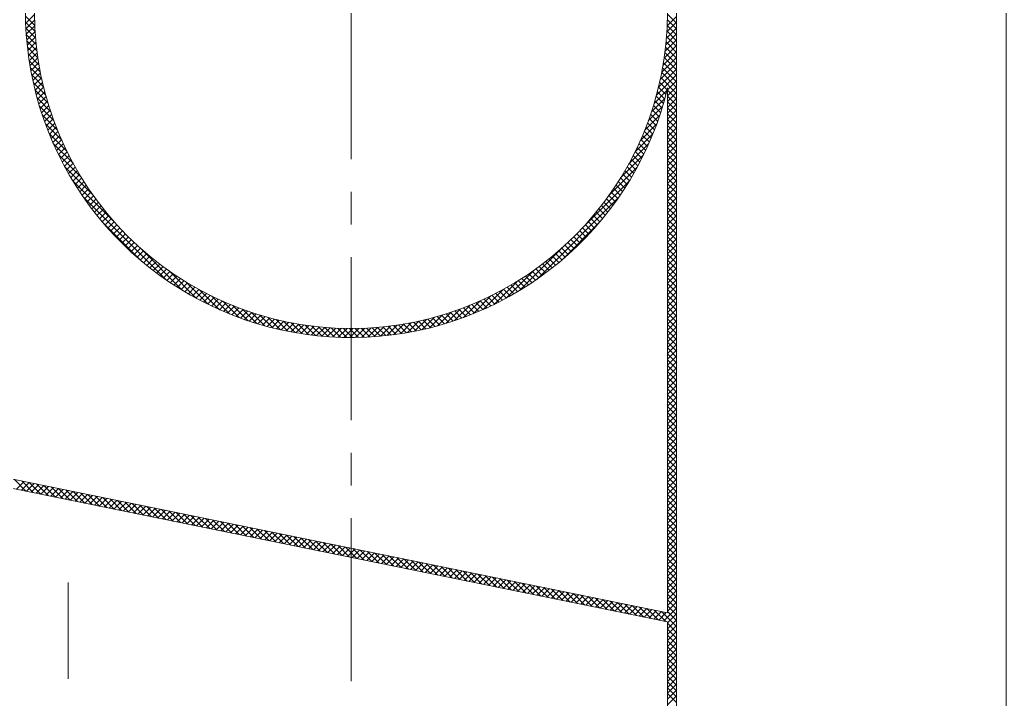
# Model space of a CAD drawing. Header units: millimetres. Extents: x 3341 to 3935, y 1079 to 1499.
# Drawn here: x 3594.91 to 3610.04, y 1171.59 to 1182.01 of the extents above; entities that cross this region are included whole.
import ezdxf

# ---------------------------------------------------------------- set-up
doc = ezdxf.new("R2010")
doc.units = ezdxf.units.MM
doc.linetypes.add('CENTERX2', pattern=[4, 2.5, -0.5, 0.5, -0.5])
for name, color, linetype, lineweight, true_color in [('1', 1, 'Continuous', 18, 0xff0000), ('2', 2, 'Continuous', 18, 0xffff00), ('3', 3, 'CENTERX2', 18, 0x00ff00)]:
    doc.layers.add(name, color=color, linetype=linetype, lineweight=lineweight, true_color=true_color)

msp = doc.modelspace()

# ---------------------------------------------------------------- linework, layer by layer
at = {"layer": '1'}
for p, q in [((3610.04271, 1191.03869), (3610.04271, 1125.78792)), ((3604.98702, 1182.13308), (3604.98702, 1134.69353)), ((3604.84863, 1180.96569), (3604.84863, 1172.92096)), ((3592.80503, 1175.37658), (3604.84863, 1172.92096)), ((3592.74894, 1175.24678), (3604.84863, 1172.77972)), ((3604.84863, 1172.77972), (3604.84863, 1144.04689))]:
    msp.add_line(p, q, dxfattribs=at)
msp.add_circle((3599.99403, 1182.13308), 4.85459, dxfattribs=at)
msp.add_arc((3599.99403, 1182.13308), 4.99298, 138.703905, 346.478734, dxfattribs=at)
at = {"layer": '2'}
for p, q in [((3595.14391, 1181.92467), (3595.00149, 1182.0671)), ((3595.14892, 1181.82986), (3595.00354, 1181.97523)), ((3595.0041, 1181.95852), (3595.1396, 1182.09401)), ((3595.00786, 1181.87247), (3595.14111, 1182.00572)), ((3604.83885, 1181.82519), (3604.98702, 1181.97335)), ((3604.84395, 1181.92009), (3604.98702, 1182.06315)), ((3604.98702, 1181.87004), (3604.84707, 1182.00999)), ((3604.98702, 1181.95985), (3604.8485, 1182.09836)), ((3595.15595, 1181.73303), (3595.00739, 1181.88159)), ((3595.013, 1181.78781), (3595.14416, 1181.91897)), ((3595.01948, 1181.70449), (3595.14868, 1181.83369)), ((3604.83172, 1181.72825), (3604.98702, 1181.88355)), ((3604.98702, 1181.69044), (3604.83964, 1181.83782)), ((3604.98702, 1181.78024), (3604.84409, 1181.92317)), ((3595.16516, 1181.63401), (3595.01312, 1181.78605)), ((3595.17671, 1181.53266), (3595.02088, 1181.68849)), ((3595.02723, 1181.62244), (3595.15459, 1181.7498)), ((3595.03621, 1181.54161), (3595.16184, 1181.66724)), ((3604.81073, 1181.52765), (3604.98702, 1181.70394)), ((3604.8224, 1181.62913), (3604.98702, 1181.79374)), ((3604.98702, 1181.51083), (3604.82661, 1181.67124)), ((3604.98702, 1181.60064), (3604.83379, 1181.75386)), ((3595.1908, 1181.42877), (3595.03081, 1181.58876)), ((3595.04636, 1181.46196), (3595.17037, 1181.58597)), ((3595.05764, 1181.38344), (3595.18012, 1181.50592)), ((3604.77951, 1181.31683), (3604.98702, 1181.52434)), ((3604.79651, 1181.42363), (3604.98702, 1181.61414)), ((3604.98702, 1181.33123), (3604.80845, 1181.5098)), ((3604.98702, 1181.42103), (3604.81814, 1181.5899)), ((3595.20765, 1181.32211), (3595.04307, 1181.4867)), ((3595.22754, 1181.21243), (3595.05785, 1181.38212)), ((3595.07002, 1181.30602), (3595.19105, 1181.42705)), ((3595.08346, 1181.22965), (3595.20312, 1181.34932)), ((3604.75948, 1181.20699), (3604.98702, 1181.43453)), ((3604.98702, 1181.15162), (3604.78556, 1181.35308)), ((3604.98702, 1181.24143), (3604.79757, 1181.43087)), ((3595.25077, 1181.0994), (3595.07537, 1181.27479)), ((3595.09792, 1181.15431), (3595.21629, 1181.27268)), ((3604.70892, 1180.97683), (3604.98702, 1181.25493)), ((3604.73608, 1181.09379), (3604.98702, 1181.34473)), ((3604.98702, 1180.97202), (3604.75826, 1181.20077)), ((3604.98702, 1181.06182), (3604.77244, 1181.2764)), ((3595.27773, 1180.98263), (3595.09591, 1181.16445)), ((3595.11337, 1181.07996), (3595.23052, 1181.19711)), ((3595.30889, 1180.86167), (3595.11976, 1181.0508)), ((3595.12979, 1181.00657), (3595.24578, 1181.12256)), ((3595.14714, 1180.93412), (3595.26203, 1181.04901)), ((3604.67754, 1180.85565), (3604.98702, 1181.16513)), ((3604.8418, 1180.93763), (3604.72685, 1181.05258)), ((3604.98702, 1180.88222), (3604.74306, 1181.12618)), ((3604.84863, 1180.93693), (3604.98702, 1181.07532)), ((3595.34484, 1180.73592), (3595.14731, 1180.93345)), ((3595.1654, 1180.86258), (3595.27924, 1180.97642)), ((3595.18454, 1180.79192), (3595.2974, 1180.90478)), ((3604.64134, 1180.72965), (3604.83932, 1180.92762)), ((3604.80448, 1180.79535), (3604.69157, 1180.90825)), ((3604.82358, 1180.86605), (3604.70968, 1180.97994)), ((3604.84863, 1180.84713), (3604.98702, 1180.98552)), ((3604.98702, 1180.79241), (3604.84863, 1180.9308)), ((3604.84863, 1180.75733), (3604.98702, 1180.89572)), ((3595.38633, 1180.60462), (3595.17901, 1180.81195)), ((3595.20455, 1180.72213), (3595.31647, 1180.83405)), ((3595.22541, 1180.65318), (3595.33643, 1180.7642)), ((3604.59955, 1180.59805), (3604.8074, 1180.8059)), ((3604.7637, 1180.65652), (3604.65263, 1180.76759)), ((3604.78451, 1180.72551), (3604.67255, 1180.83748)), ((3604.98702, 1180.70261), (3604.84863, 1180.841)), ((3604.84863, 1180.66753), (3604.98702, 1180.80592)), ((3604.98702, 1180.61281), (3604.84863, 1180.7512)), ((3595.43437, 1180.46678), (3595.21543, 1180.68572)), ((3595.24709, 1180.58506), (3595.35726, 1180.69523)), ((3595.26957, 1180.51774), (3595.37894, 1180.6271)), ((3604.55116, 1180.45986), (3604.77072, 1180.67943)), ((3604.71961, 1180.521), (3604.61021, 1180.63041)), ((3604.74206, 1180.58836), (3604.63184, 1180.69857)), ((3604.84863, 1180.57772), (3604.98702, 1180.71611)), ((3604.98702, 1180.523), (3604.84863, 1180.66139)), ((3604.84863, 1180.48792), (3604.98702, 1180.62631)), ((3595.4903, 1180.32105), (3595.25732, 1180.55403)), ((3595.29284, 1180.45121), (3595.40144, 1180.55981)), ((3595.31689, 1180.38545), (3595.42476, 1180.49332)), ((3604.49481, 1180.3137), (3604.72855, 1180.54745)), ((3604.67237, 1180.38864), (3604.56446, 1180.49655)), ((3604.69638, 1180.45444), (3604.58774, 1180.56307)), ((3604.98702, 1180.4332), (3604.84863, 1180.57159)), ((3604.84863, 1180.39812), (3604.98702, 1180.53651)), ((3604.98702, 1180.3434), (3604.84863, 1180.48179)), ((3604.84863, 1180.30832), (3604.98702, 1180.44671)), ((3595.55605, 1180.16549), (3595.30561, 1180.41593)), ((3595.34169, 1180.32045), (3595.44887, 1180.42763)), ((3595.36724, 1180.2562), (3595.47376, 1180.36271)), ((3595.39352, 1180.19268), (3595.49941, 1180.29856)), ((3604.42851, 1180.15761), (3604.67991, 1180.40901)), ((3604.59584, 1180.19576), (3604.48993, 1180.30168)), ((3604.62209, 1180.25932), (3604.51554, 1180.36586)), ((3604.6476, 1180.32361), (3604.54039, 1180.43081)), ((3604.98702, 1180.2536), (3604.84863, 1180.39199)), ((3604.84863, 1180.21851), (3604.98702, 1180.3569)), ((3604.98702, 1180.16379), (3604.84863, 1180.30218)), ((3595.63456, 1179.99718), (3595.36162, 1180.27012)), ((3595.42052, 1180.12987), (3595.52581, 1180.23516)), ((3595.44822, 1180.06777), (3595.55295, 1180.1725)), ((3604.34928, 1179.98857), (3604.62349, 1180.26278)), ((3604.54121, 1180.07079), (3604.43646, 1180.17554)), ((3604.56888, 1180.13292), (3604.46356, 1180.23824)), ((3604.84863, 1180.12871), (3604.98702, 1180.2671)), ((3604.98702, 1180.07399), (3604.84863, 1180.21238)), ((3604.84863, 1180.03891), (3604.98702, 1180.1773)), ((3595.73067, 1179.81127), (3595.42716, 1180.11478)), ((3595.47662, 1180.00637), (3595.58081, 1180.11056)), ((3595.50571, 1179.94565), (3595.60939, 1180.04933)), ((3595.53547, 1179.88561), (3595.63867, 1179.98881)), ((3604.25213, 1179.80162), (3604.55743, 1180.10692)), ((3604.45406, 1179.88853), (3604.35084, 1179.99175)), ((3604.48379, 1179.9486), (3604.38009, 1180.05231)), ((3604.51284, 1180.00935), (3604.40863, 1180.11357)), ((3604.98702, 1179.98419), (3604.84863, 1180.12258)), ((3604.84863, 1179.94911), (3604.98702, 1180.0875)), ((3604.98702, 1179.89439), (3604.84863, 1180.03278)), ((3604.84863, 1179.8593), (3604.98702, 1179.99769)), ((3595.85361, 1179.59853), (3595.50498, 1179.94716)), ((3595.5659, 1179.82624), (3595.66864, 1179.92898)), ((3595.59699, 1179.76752), (3595.69929, 1179.86983)), ((3604.12749, 1179.58718), (3604.47891, 1179.9386)), ((3604.39261, 1179.77037), (3604.29028, 1179.8727)), ((3604.42367, 1179.82912), (3604.3209, 1179.93188)), ((3604.98702, 1179.80458), (3604.84863, 1179.94297)), ((3604.84863, 1179.7695), (3604.98702, 1179.90789)), ((3604.98702, 1179.71478), (3604.84863, 1179.85317)), ((3596.026, 1179.33633), (3595.59953, 1179.76281)), ((3595.62872, 1179.70946), (3595.73062, 1179.81136)), ((3595.6611, 1179.65203), (3595.76261, 1179.75355)), ((3595.69412, 1179.59525), (3595.79527, 1179.69639)), ((3603.95146, 1179.32135), (3604.38338, 1179.75327)), ((3604.29558, 1179.598), (3604.19441, 1179.69917)), ((3604.32856, 1179.65482), (3604.22703, 1179.75635)), ((3604.36091, 1179.71227), (3604.25899, 1179.81419)), ((3604.84863, 1179.6797), (3604.98702, 1179.81809)), ((3604.98702, 1179.62498), (3604.84863, 1179.76337)), ((3604.84863, 1179.5899), (3604.98702, 1179.72829)), ((3596.37383, 1178.8987), (3595.71903, 1179.5535)), ((3595.72776, 1179.53909), (3595.82857, 1179.63989)), ((3595.76203, 1179.48355), (3595.86251, 1179.58404)), ((3603.5725, 1178.85258), (3604.26232, 1179.5424)), ((3604.22773, 1179.48625), (3604.12722, 1179.58675)), ((3604.26196, 1179.54181), (3604.16114, 1179.64264)), ((3604.98702, 1179.53518), (3604.84863, 1179.67357)), ((3604.84863, 1179.50009), (3604.98702, 1179.63848)), ((3604.98702, 1179.44537), (3604.84863, 1179.58376)), ((3604.84863, 1179.41029), (3604.98702, 1179.54868)), ((3595.79691, 1179.42863), (3595.8971, 1179.52882)), ((3595.83241, 1179.37432), (3595.93231, 1179.47423)), ((3595.86851, 1179.32062), (3595.96815, 1179.42027)), ((3604.12134, 1179.32323), (3604.02168, 1179.42289)), ((3604.15741, 1179.37696), (3604.05749, 1179.47688)), ((3604.19287, 1179.4313), (3604.09267, 1179.5315)), ((3604.98702, 1179.35557), (3604.84863, 1179.49396)), ((3604.84863, 1179.32049), (3604.98702, 1179.45888)), ((3604.98702, 1179.26577), (3604.84863, 1179.40416)), ((3597.16123, 1178.0215), (3595.88245, 1179.30028)), ((3595.90521, 1179.26752), (3596.00461, 1179.36693)), ((3595.94251, 1179.21502), (3596.04169, 1179.3142)), ((3595.98041, 1179.16312), (3596.07938, 1179.26209)), ((3602.84104, 1178.03132), (3604.0958, 1179.28608)), ((3604.00952, 1179.16563), (3603.91054, 1179.26462)), ((3604.04739, 1179.21757), (3603.9482, 1179.31676)), ((3604.08466, 1179.2701), (3603.98525, 1179.36951)), ((3604.84863, 1179.23069), (3604.98702, 1179.36907)), ((3604.98702, 1179.17597), (3604.84863, 1179.31436)), ((3604.84863, 1179.14088), (3604.98702, 1179.27927)), ((3596.01889, 1179.1118), (3596.11768, 1179.21059)), ((3596.05797, 1179.06107), (3596.15658, 1179.15969)), ((3596.09762, 1179.01092), (3596.19609, 1179.10939)), ((3603.89239, 1179.01336), (3603.79392, 1179.11183)), ((3603.93202, 1179.06353), (3603.83339, 1179.16216)), ((3603.97107, 1179.11429), (3603.87227, 1179.21308)), ((3604.98702, 1179.08616), (3604.84863, 1179.22455)), ((3604.84863, 1179.05108), (3604.98702, 1179.18947)), ((3604.98702, 1178.99636), (3604.84863, 1179.13475)), ((3604.84863, 1178.96128), (3604.98702, 1179.09967)), ((3596.13786, 1178.96136), (3596.23619, 1179.05969)), ((3596.17868, 1178.91237), (3596.27689, 1179.01059)), ((3596.22007, 1178.86397), (3596.31819, 1178.96208)), ((3603.77003, 1178.86631), (3603.67191, 1178.96443)), ((3603.81139, 1178.91475), (3603.71317, 1179.01297)), ((3603.85218, 1178.96376), (3603.75384, 1179.0621)), ((3604.98702, 1178.90656), (3604.84863, 1179.04495)), ((3604.84863, 1178.87148), (3604.98702, 1179.00986)), ((3604.98702, 1178.81676), (3604.84863, 1178.95515)), ((3596.78515, 1178.30778), (3596.16873, 1178.92419)), ((3596.26204, 1178.81613), (3596.36007, 1178.91416)), ((3596.30459, 1178.76888), (3596.40255, 1178.86684)), ((3596.3477, 1178.72219), (3596.44562, 1178.8201)), ((3603.23122, 1178.3317), (3603.79542, 1178.89589)), ((3603.64248, 1178.72445), (3603.54456, 1178.82237)), ((3603.68557, 1178.77117), (3603.5876, 1178.86913)), ((3603.72808, 1178.81845), (3603.63005, 1178.91649)), ((3604.84863, 1178.78167), (3604.98702, 1178.92006)), ((3604.98702, 1178.72695), (3604.84863, 1178.86534)), ((3604.84863, 1178.69187), (3604.98702, 1178.83026)), ((3596.39139, 1178.67608), (3596.48927, 1178.77395)), ((3596.43565, 1178.63053), (3596.53351, 1178.72839)), ((3596.48049, 1178.58556), (3596.57834, 1178.68342)), ((3596.52589, 1178.54116), (3596.62376, 1178.63904)), ((3603.46441, 1178.54332), (3603.36654, 1178.64119)), ((3603.50978, 1178.58774), (3603.41192, 1178.6856)), ((3603.55458, 1178.63274), (3603.45672, 1178.7306)), ((3603.59882, 1178.67831), (3603.50094, 1178.77619)), ((3604.98702, 1178.63715), (3604.84863, 1178.77554)), ((3604.84863, 1178.60207), (3604.98702, 1178.74046)), ((3604.98702, 1178.54735), (3604.84863, 1178.68574)), ((3604.84863, 1178.51226), (3604.98702, 1178.65065)), ((3596.57186, 1178.49734), (3596.66977, 1178.59524)), ((3596.61841, 1178.45408), (3596.71636, 1178.55203)), ((3596.66553, 1178.4114), (3596.76354, 1178.50941)), ((3597.41445, 1177.85808), (3596.75965, 1178.51288)), ((3602.58471, 1177.86479), (3603.27454, 1178.55462)), ((3603.32485, 1178.41346), (3603.22684, 1178.51147)), ((3603.37194, 1178.45618), (3603.27399, 1178.55412)), ((3603.41846, 1178.49946), (3603.32056, 1178.59736)), ((3604.98702, 1178.45755), (3604.84863, 1178.59594)), ((3604.84863, 1178.42246), (3604.98702, 1178.56085)), ((3604.98702, 1178.36774), (3604.84863, 1178.50613)), ((3596.71322, 1178.36929), (3596.81131, 1178.46738)), ((3596.76149, 1178.32775), (3596.85968, 1178.42594)), ((3596.81033, 1178.28679), (3596.90863, 1178.38509)), ((3596.85976, 1178.24641), (3596.95819, 1178.34485)), ((3603.13074, 1178.24837), (3603.03231, 1178.34679)), ((3603.18013, 1178.28878), (3603.08183, 1178.38707)), ((3603.22895, 1178.32976), (3603.13076, 1178.42795)), ((3603.27719, 1178.37133), (3603.1791, 1178.46941)), ((3604.84863, 1178.33266), (3604.98702, 1178.47105)), ((3604.98702, 1178.27794), (3604.84863, 1178.41633)), ((3604.84863, 1178.24286), (3604.98702, 1178.38125)), ((3604.98702, 1178.18814), (3604.84863, 1178.32653)), ((3596.90976, 1178.20661), (3597.00834, 1178.30519)), ((3596.96035, 1178.1674), (3597.05909, 1178.26614)), ((3597.01152, 1178.12877), (3597.11045, 1178.2277)), ((3597.06328, 1178.09073), (3597.16241, 1178.18986)), ((3602.37385, 1177.74373), (3602.80577, 1178.17565)), ((3602.92732, 1178.09257), (3602.8282, 1178.19169)), ((3602.97906, 1178.13064), (3602.88014, 1178.22956)), ((3603.0302, 1178.1693), (3602.93147, 1178.26803)), ((3603.08076, 1178.20854), (3602.98219, 1178.30711)), ((3604.84863, 1178.15305), (3604.98702, 1178.29144)), ((3604.98702, 1178.09834), (3604.84863, 1178.23673)), ((3604.84863, 1178.06325), (3604.98702, 1178.20164)), ((3597.11564, 1178.05328), (3597.21499, 1178.15263)), ((3597.16859, 1178.01643), (3597.26818, 1178.11602)), ((3597.62376, 1177.73857), (3597.19729, 1178.16505)), ((3597.22215, 1177.98019), (3597.32199, 1178.08003)), ((3597.27631, 1177.94454), (3597.37642, 1178.04466)), ((3602.71442, 1177.94627), (3602.61431, 1178.04637)), ((3602.76855, 1177.98194), (3602.66872, 1178.08177)), ((3602.82207, 1178.01822), (3602.7225, 1178.11779)), ((3602.87499, 1178.0551), (3602.77566, 1178.15443)), ((3604.98702, 1178.00853), (3604.84863, 1178.14692)), ((3604.84863, 1177.97345), (3604.98702, 1178.11184)), ((3604.98702, 1177.91873), (3604.84863, 1178.05712)), ((3604.84863, 1177.88365), (3604.98702, 1178.02204)), ((3597.33108, 1177.90951), (3597.43149, 1178.00992)), ((3597.38646, 1177.87509), (3597.48719, 1177.97582)), ((3597.44247, 1177.8413), (3597.54353, 1177.94236)), ((3597.80811, 1177.64402), (3597.45948, 1177.99265)), ((3597.4991, 1177.80813), (3597.60052, 1177.90955)), ((3597.55637, 1177.77559), (3597.65817, 1177.8774)), ((3597.97573, 1177.56621), (3597.67222, 1177.86972)), ((3602.0202, 1177.56969), (3602.3255, 1177.87499)), ((3602.18851, 1177.6482), (3602.53994, 1177.99962)), ((3602.4345, 1177.77717), (3602.33272, 1177.87895)), ((3602.49174, 1177.80973), (3602.39034, 1177.91114)), ((3602.54834, 1177.84293), (3602.4473, 1177.94398)), ((3602.60432, 1177.87676), (3602.50361, 1177.97747)), ((3602.65968, 1177.91121), (3602.55928, 1178.0116)), ((3604.98702, 1177.82893), (3604.84863, 1177.96732)), ((3604.84863, 1177.79384), (3604.98702, 1177.93223)), ((3604.98702, 1177.73913), (3604.84863, 1177.87752)), ((3597.61428, 1177.7437), (3597.71649, 1177.84591)), ((3597.67284, 1177.71246), (3597.77547, 1177.81509)), ((3597.73205, 1177.68187), (3597.83513, 1177.78495)), ((3597.79193, 1177.65194), (3597.89549, 1177.7555)), ((3597.85248, 1177.62269), (3597.95654, 1177.72675)), ((3598.13108, 1177.50066), (3597.85814, 1177.77361)), ((3601.86433, 1177.50362), (3602.13854, 1177.77783)), ((3602.13856, 1177.6241), (3602.03452, 1177.72814)), ((3602.19908, 1177.65339), (3602.09554, 1177.75692)), ((3602.25892, 1177.68334), (3602.15586, 1177.7864)), ((3602.3181, 1177.71396), (3602.21549, 1177.81658)), ((3602.37663, 1177.74524), (3602.27444, 1177.84743)), ((3604.84863, 1177.70404), (3604.98702, 1177.84243)), ((3604.98702, 1177.64932), (3604.84863, 1177.78771)), ((3604.84863, 1177.61424), (3604.98702, 1177.75263)), ((3597.91371, 1177.59412), (3598.01831, 1177.69872)), ((3597.97564, 1177.56625), (3598.08079, 1177.6714)), ((3598.27688, 1177.44466), (3598.02644, 1177.6951)), ((3598.03827, 1177.53908), (3598.14401, 1177.64482)), ((3598.10162, 1177.51262), (3598.20798, 1177.61898)), ((3598.16569, 1177.48689), (3598.27271, 1177.5939)), ((3598.41498, 1177.39636), (3598.182, 1177.62935)), ((3598.23051, 1177.46191), (3598.33821, 1177.5696)), ((3598.54667, 1177.35448), (3598.32773, 1177.57342)), ((3601.44769, 1177.35639), (3601.66725, 1177.57595)), ((3601.57966, 1177.39856), (3601.81341, 1177.63231)), ((3601.76074, 1177.46311), (3601.65307, 1177.57077)), ((3601.71811, 1177.4472), (3601.96951, 1177.6986)), ((3601.82552, 1177.48813), (3601.71854, 1177.59511)), ((3601.88955, 1177.51389), (3601.78322, 1177.62022)), ((3601.95287, 1177.54038), (3601.84715, 1177.6461)), ((3602.01546, 1177.56759), (3601.91034, 1177.67272)), ((3602.07736, 1177.5955), (3601.97279, 1177.70007)), ((3604.98702, 1177.55952), (3604.84863, 1177.69791)), ((3604.84863, 1177.52444), (3604.98702, 1177.66283)), ((3604.98702, 1177.46972), (3604.84863, 1177.60811)), ((3604.84863, 1177.43463), (3604.98702, 1177.57302)), ((3598.29608, 1177.43767), (3598.4045, 1177.54609)), ((3598.36242, 1177.41421), (3598.4716, 1177.52339)), ((3598.42955, 1177.39153), (3598.53952, 1177.50151)), ((3598.6729, 1177.31805), (3598.46557, 1177.52538)), ((3598.49747, 1177.36966), (3598.60828, 1177.48047)), ((3598.56622, 1177.3486), (3598.67791, 1177.4603)), ((3598.7944, 1177.28635), (3598.59687, 1177.48389)), ((3598.6358, 1177.32838), (3598.74843, 1177.44101)), ((3598.70625, 1177.30903), (3598.81985, 1177.42263)), ((3598.91175, 1177.25881), (3598.72262, 1177.44793)), ((3599.0254, 1177.23495), (3598.84359, 1177.41677)), ((3600.96813, 1177.23604), (3601.15028, 1177.41819)), ((3601.08195, 1177.26006), (3601.27146, 1177.44957)), ((3601.28527, 1177.30995), (3601.17172, 1177.4235)), ((3601.19949, 1177.2878), (3601.39747, 1177.48577)), ((3601.35568, 1177.32935), (3601.2431, 1177.44193)), ((3601.42522, 1177.34961), (3601.31357, 1177.46126)), ((3601.32121, 1177.31972), (3601.52906, 1177.52757)), ((3601.49393, 1177.37071), (3601.38316, 1177.48148)), ((3601.56181, 1177.39262), (3601.45188, 1177.50256)), ((3601.6289, 1177.41534), (3601.51976, 1177.52448)), ((3601.6952, 1177.43884), (3601.58682, 1177.54722)), ((3604.98702, 1177.37992), (3604.84863, 1177.5183)), ((3604.84863, 1177.34483), (3604.98702, 1177.48322)), ((3604.98702, 1177.29011), (3604.84863, 1177.4285)), ((3598.77757, 1177.29055), (3598.8922, 1177.40518)), ((3598.8498, 1177.27298), (3598.96552, 1177.38869)), ((3598.92296, 1177.25633), (3599.03982, 1177.37319)), ((3599.13574, 1177.21442), (3598.96035, 1177.38981)), ((3598.99707, 1177.24064), (3599.11514, 1177.35871)), ((3599.07217, 1177.22594), (3599.19151, 1177.34528)), ((3599.24307, 1177.19689), (3599.07338, 1177.36659)), ((3599.14829, 1177.21225), (3599.26898, 1177.33294)), ((3599.34765, 1177.18211), (3599.18306, 1177.3467)), ((3599.22545, 1177.19961), (3599.34756, 1177.32172)), ((3599.44971, 1177.16986), (3599.28972, 1177.32985)), ((3599.30369, 1177.18805), (3599.42732, 1177.31168)), ((3599.38306, 1177.17762), (3599.50829, 1177.30285)), ((3599.54944, 1177.15993), (3599.39361, 1177.31576)), ((3599.4636, 1177.16835), (3599.59053, 1177.29528)), ((3599.647, 1177.15217), (3599.49497, 1177.30421)), ((3599.54535, 1177.1603), (3599.67409, 1177.28904)), ((3599.74254, 1177.14643), (3599.59398, 1177.295)), ((3599.62836, 1177.15351), (3599.75903, 1177.28418)), ((3599.83619, 1177.14259), (3599.69081, 1177.28797)), ((3599.71269, 1177.14803), (3599.84542, 1177.28076)), ((3599.92805, 1177.14053), (3599.78562, 1177.28296)), ((3599.79839, 1177.14393), (3599.93332, 1177.27887)), ((3600.01823, 1177.14016), (3599.87852, 1177.27986)), ((3599.88554, 1177.14128), (3600.02283, 1177.27857)), ((3600.10682, 1177.14137), (3599.96964, 1177.27855)), ((3599.9742, 1177.14014), (3600.11403, 1177.27997)), ((3600.19389, 1177.1441), (3600.05907, 1177.27892)), ((3600.06446, 1177.14059), (3600.20703, 1177.28316)), ((3600.27953, 1177.14827), (3600.1469, 1177.28089)), ((3600.15641, 1177.14274), (3600.30193, 1177.28826)), ((3600.36379, 1177.15381), (3600.23321, 1177.28438)), ((3600.25014, 1177.14667), (3600.39887, 1177.2954)), ((3600.44674, 1177.16066), (3600.31808, 1177.28931)), ((3600.34578, 1177.1525), (3600.49799, 1177.30472)), ((3600.52842, 1177.16878), (3600.40158, 1177.29562)), ((3600.44344, 1177.16036), (3600.59946, 1177.31639)), ((3600.6089, 1177.1781), (3600.48375, 1177.30325)), ((3600.54328, 1177.1704), (3600.70348, 1177.33061)), ((3600.68822, 1177.18859), (3600.56466, 1177.31214)), ((3600.76641, 1177.2002), (3600.64436, 1177.32224)), ((3600.64546, 1177.18277), (3600.81028, 1177.3476)), ((3600.84352, 1177.21289), (3600.7229, 1177.33351)), ((3600.75017, 1177.19768), (3600.92012, 1177.36764)), ((3600.91958, 1177.22663), (3600.8003, 1177.34591)), ((3600.85764, 1177.21535), (3601.03333, 1177.39104)), ((3600.99463, 1177.24138), (3600.87662, 1177.35939)), ((3601.0687, 1177.25712), (3600.9519, 1177.37392)), ((3601.14181, 1177.27381), (3601.02615, 1177.38947)), ((3601.21399, 1177.29143), (3601.09941, 1177.40601)), ((3604.84863, 1177.25503), (3604.98702, 1177.39342)), ((3604.98702, 1177.20031), (3604.84863, 1177.3387)), ((3604.84863, 1177.16523), (3604.98702, 1177.30362)), ((3604.98702, 1177.11051), (3604.84863, 1177.2489)), ((3604.84863, 1177.07542), (3604.98702, 1177.21381)), ((3604.98702, 1177.02071), (3604.84863, 1177.15909)), ((3604.84863, 1176.98562), (3604.98702, 1177.12401)), ((3604.98702, 1176.9309), (3604.84863, 1177.06929)), ((3604.84863, 1176.89582), (3604.98702, 1177.03421)), ((3604.98702, 1176.8411), (3604.84863, 1176.97949)), ((3604.84863, 1176.80602), (3604.98702, 1176.94441)), ((3604.98702, 1176.7513), (3604.84863, 1176.88969)), ((3604.84863, 1176.71621), (3604.98702, 1176.8546)), ((3604.98702, 1176.66149), (3604.84863, 1176.79988)), ((3604.84863, 1176.62641), (3604.98702, 1176.7648)), ((3604.98702, 1176.57169), (3604.84863, 1176.71008)), ((3604.84863, 1176.53661), (3604.98702, 1176.675)), ((3604.98702, 1176.48189), (3604.84863, 1176.62028)), ((3604.84863, 1176.44681), (3604.98702, 1176.5852)), ((3604.98702, 1176.39209), (3604.84863, 1176.53048)), ((3604.84863, 1176.357), (3604.98702, 1176.49539)), ((3604.98702, 1176.30228), (3604.84863, 1176.44067)), ((3604.84863, 1176.2672), (3604.98702, 1176.40559)), ((3604.98702, 1176.21248), (3604.84863, 1176.35087)), ((3604.84863, 1176.1774), (3604.98702, 1176.31579)), ((3604.98702, 1176.12268), (3604.84863, 1176.26107)), ((3604.84863, 1176.0876), (3604.98702, 1176.22599)), ((3604.98702, 1176.03288), (3604.84863, 1176.17127)), ((3604.84863, 1175.99779), (3604.98702, 1176.13618)), ((3604.98702, 1175.94307), (3604.84863, 1176.08146)), ((3604.84863, 1175.90799), (3604.98702, 1176.04638)), ((3604.98702, 1175.85327), (3604.84863, 1175.99166)), ((3604.84863, 1175.81819), (3604.98702, 1175.95658)), ((3604.98702, 1175.76347), (3604.84863, 1175.90186)), ((3604.84863, 1175.72839), (3604.98702, 1175.86678)), ((3604.98702, 1175.67367), (3604.84863, 1175.81206)), ((3604.84863, 1175.63858), (3604.98702, 1175.77697)), ((3604.98702, 1175.58386), (3604.84863, 1175.72225)), ((3604.84863, 1175.54878), (3604.98702, 1175.68717)), ((3604.98702, 1175.49406), (3604.84863, 1175.63245)), ((3604.84863, 1175.45898), (3604.98702, 1175.59737)), ((3604.98702, 1175.40426), (3604.84863, 1175.54265)), ((3604.84863, 1175.36918), (3604.98702, 1175.50756)), ((3604.98702, 1175.31446), (3604.84863, 1175.45285)), ((3604.84863, 1175.27937), (3604.98702, 1175.41776)), ((3604.98702, 1175.22465), (3604.84863, 1175.36304)), ((3604.84863, 1175.18957), (3604.98702, 1175.32796)), ((3604.98702, 1175.13485), (3604.84863, 1175.27324)), ((3604.84863, 1175.09977), (3604.98702, 1175.23816)), ((3604.98702, 1175.04505), (3604.84863, 1175.18344)), ((3604.84863, 1175.00997), (3604.98702, 1175.14835)), ((3604.98702, 1174.95525), (3604.84863, 1175.09364)), ((3604.84863, 1174.92016), (3604.98702, 1175.05855)), ((3604.98702, 1174.86544), (3604.84863, 1175.00383)), ((3595.00851, 1174.78607), (3594.8311, 1174.96348)), ((3594.86543, 1174.81524), (3594.98274, 1174.93256)), ((3594.94002, 1174.80003), (3595.05734, 1174.91735)), ((3595.12131, 1174.76307), (3594.9439, 1174.94048)), ((3595.01461, 1174.78482), (3595.13193, 1174.90214)), ((3595.23411, 1174.74007), (3595.0567, 1174.91748)), ((3595.08921, 1174.76961), (3595.20652, 1174.88693)), ((3595.1638, 1174.7544), (3595.28112, 1174.87172)), ((3595.34691, 1174.71707), (3595.1695, 1174.89448)), ((3595.23839, 1174.7392), (3595.35571, 1174.85651)), ((3595.45972, 1174.69407), (3595.28231, 1174.87148)), ((3595.57252, 1174.67107), (3595.39511, 1174.84848)), ((3604.84863, 1174.83036), (3604.98702, 1174.96875)), ((3604.98702, 1174.77564), (3604.84863, 1174.91403)), ((3604.84863, 1174.74056), (3604.98702, 1174.87895)), ((3595.31299, 1174.72399), (3595.4303, 1174.8413)), ((3595.38758, 1174.70878), (3595.5049, 1174.82609)), ((3595.46217, 1174.69357), (3595.57949, 1174.81088)), ((3595.68532, 1174.64807), (3595.50791, 1174.82548)), ((3595.53677, 1174.67836), (3595.65408, 1174.79568)), ((3595.61136, 1174.66315), (3595.72868, 1174.78047)), ((3595.79812, 1174.62507), (3595.62071, 1174.80248)), ((3595.68595, 1174.64794), (3595.80327, 1174.76526)), ((3595.91092, 1174.60207), (3595.73352, 1174.77948)), ((3595.76055, 1174.63273), (3595.87786, 1174.75005)), ((3595.83514, 1174.61752), (3595.95246, 1174.73484)), ((3596.02373, 1174.57907), (3595.84632, 1174.75648)), ((3595.90973, 1174.60231), (3596.02705, 1174.71963)), ((3596.13653, 1174.55607), (3595.95912, 1174.73348)), ((3595.98433, 1174.5871), (3596.10164, 1174.70442)), ((3596.24933, 1174.53307), (3596.07192, 1174.71048)), ((3604.98702, 1174.68584), (3604.84863, 1174.82423)), ((3604.84863, 1174.65075), (3604.98702, 1174.78914)), ((3604.98702, 1174.59604), (3604.84863, 1174.73443)), ((3604.84863, 1174.56095), (3604.98702, 1174.69934)), ((3596.05892, 1174.57189), (3596.17624, 1174.68921)), ((3596.13351, 1174.55669), (3596.25083, 1174.674)), ((3596.36213, 1174.51007), (3596.18472, 1174.68748)), ((3596.20811, 1174.54148), (3596.32542, 1174.65879)), ((3596.2827, 1174.52627), (3596.40002, 1174.64358)), ((3596.47494, 1174.48707), (3596.29753, 1174.66448)), ((3596.35729, 1174.51106), (3596.47461, 1174.62837)), ((3596.58774, 1174.46407), (3596.41033, 1174.64148)), ((3596.43189, 1174.49585), (3596.5492, 1174.61317)), ((3596.50648, 1174.48064), (3596.6238, 1174.59796)), ((3596.70054, 1174.44107), (3596.52313, 1174.61848)), ((3596.58107, 1174.46543), (3596.69839, 1174.58275)), ((3596.81334, 1174.41807), (3596.63593, 1174.59548)), ((3596.65567, 1174.45022), (3596.77298, 1174.56754)), ((3596.73026, 1174.43501), (3596.84758, 1174.55233)), ((3596.92615, 1174.39507), (3596.74874, 1174.57248)), ((3597.03895, 1174.37207), (3596.86154, 1174.54948)), ((3604.98702, 1174.50623), (3604.84863, 1174.64462)), ((3604.84863, 1174.47115), (3604.98702, 1174.60954)), ((3604.98702, 1174.41643), (3604.84863, 1174.55482)), ((3596.80485, 1174.4198), (3596.92217, 1174.53712)), ((3596.87945, 1174.40459), (3596.99676, 1174.52191)), ((3596.95404, 1174.38938), (3597.07136, 1174.5067)), ((3597.15175, 1174.34907), (3596.97434, 1174.52648)), ((3597.02863, 1174.37418), (3597.14595, 1174.49149)), ((3597.26455, 1174.32607), (3597.08714, 1174.50348)), ((3597.10323, 1174.35897), (3597.22054, 1174.47628)), ((3597.17782, 1174.34376), (3597.29514, 1174.46107)), ((3597.37736, 1174.30307), (3597.19995, 1174.48048)), ((3597.25241, 1174.32855), (3597.36973, 1174.44586)), ((3597.49016, 1174.28007), (3597.31275, 1174.45748)), ((3597.32701, 1174.31334), (3597.44432, 1174.43066)), ((3597.4016, 1174.29813), (3597.51892, 1174.41545)), ((3597.60296, 1174.25707), (3597.42555, 1174.43448)), ((3597.47619, 1174.28292), (3597.59351, 1174.40024)), ((3597.71576, 1174.23407), (3597.53835, 1174.41148)), ((3604.84863, 1174.38135), (3604.98702, 1174.51974)), ((3604.98702, 1174.32663), (3604.84863, 1174.46502)), ((3604.84863, 1174.29154), (3604.98702, 1174.42993)), ((3597.55079, 1174.26771), (3597.6681, 1174.38503)), ((3597.62538, 1174.2525), (3597.7427, 1174.36982)), ((3597.82856, 1174.21107), (3597.65115, 1174.38848)), ((3597.69997, 1174.23729), (3597.81729, 1174.35461)), ((3597.94137, 1174.18807), (3597.76396, 1174.36548)), ((3597.77457, 1174.22208), (3597.89188, 1174.3394)), ((3597.84916, 1174.20687), (3597.96648, 1174.32419)), ((3598.05417, 1174.16507), (3597.87676, 1174.34248)), ((3597.92375, 1174.19167), (3598.04107, 1174.30898)), ((3598.16697, 1174.14207), (3597.98956, 1174.31948)), ((3597.99835, 1174.17646), (3598.11566, 1174.29377)), ((3598.07294, 1174.16125), (3598.19026, 1174.27856)), ((3598.27977, 1174.11907), (3598.10236, 1174.29648)), ((3598.14753, 1174.14604), (3598.26485, 1174.26335)), ((3598.39258, 1174.09608), (3598.21517, 1174.27348)), ((3598.22213, 1174.13083), (3598.33944, 1174.24815)), ((3598.50538, 1174.07308), (3598.32797, 1174.25049)), ((3604.98702, 1174.23683), (3604.84863, 1174.37522)), ((3604.84863, 1174.20174), (3604.98702, 1174.34013)), ((3604.98702, 1174.14702), (3604.84863, 1174.28541)), ((3604.84863, 1174.11194), (3604.98702, 1174.25033)), ((3598.29672, 1174.11562), (3598.41404, 1174.23294)), ((3598.37131, 1174.10041), (3598.48863, 1174.21773)), ((3598.61818, 1174.05008), (3598.44077, 1174.22749)), ((3598.44591, 1174.0852), (3598.56322, 1174.20252)), ((3598.5205, 1174.06999), (3598.63782, 1174.18731)), ((3598.73098, 1174.02708), (3598.55357, 1174.20449)), ((3598.59509, 1174.05478), (3598.71241, 1174.1721)), ((3598.84379, 1174.00408), (3598.66638, 1174.18149)), ((3598.66969, 1174.03957), (3598.787, 1174.15689)), ((3598.74428, 1174.02436), (3598.8616, 1174.14168)), ((3598.95659, 1173.98108), (3598.77918, 1174.15849)), ((3598.81887, 1174.00916), (3598.93619, 1174.12647)), ((3599.06939, 1173.95808), (3598.89198, 1174.13549)), ((3598.89347, 1173.99395), (3599.01078, 1174.11126)), ((3598.96806, 1173.97874), (3599.08538, 1174.09605)), ((3599.18219, 1173.93508), (3599.00478, 1174.11249)), ((3599.29499, 1173.91208), (3599.11758, 1174.08949)), ((3604.98702, 1174.05722), (3604.84863, 1174.19561)), ((3604.84863, 1174.02214), (3604.98702, 1174.16053)), ((3604.98702, 1173.96742), (3604.84863, 1174.10581)), ((3599.04266, 1173.96353), (3599.15997, 1174.08084)), ((3599.11725, 1173.94832), (3599.23457, 1174.06564)), ((3599.19184, 1173.93311), (3599.30916, 1174.05043)), ((3599.4078, 1173.88908), (3599.23039, 1174.06649)), ((3599.26644, 1173.9179), (3599.38375, 1174.03522)), ((3599.34103, 1173.90269), (3599.45835, 1174.02001)), ((3599.5206, 1173.86608), (3599.34319, 1174.04349)), ((3599.41562, 1173.88748), (3599.53294, 1174.0048)), ((3599.6334, 1173.84308), (3599.45599, 1174.02049)), ((3599.49022, 1173.87227), (3599.60753, 1173.98959)), ((3599.56481, 1173.85706), (3599.68213, 1173.97438)), ((3599.7462, 1173.82008), (3599.56879, 1173.99749)), ((3599.6394, 1173.84185), (3599.75672, 1173.95917)), ((3599.85901, 1173.79708), (3599.6816, 1173.97449)), ((3599.714, 1173.82665), (3599.83131, 1173.94396)), ((3599.97181, 1173.77408), (3599.7944, 1173.95149)), ((3604.84863, 1173.93233), (3604.98702, 1174.07072)), ((3604.98702, 1173.87762), (3604.84863, 1174.016)), ((3604.84863, 1173.84253), (3604.98702, 1173.98092)), ((3599.78859, 1173.81144), (3599.90591, 1173.92875)), ((3599.86318, 1173.79623), (3599.9805, 1173.91354)), ((3600.08461, 1173.75108), (3599.9072, 1173.92849)), ((3599.93778, 1173.78102), (3600.05509, 1173.89833)), ((3600.01237, 1173.76581), (3600.12969, 1173.88313)), ((3600.19741, 1173.72808), (3600.02, 1173.90549)), ((3600.08696, 1173.7506), (3600.20428, 1173.86792)), ((3600.31022, 1173.70508), (3600.13281, 1173.88249)), ((3600.16156, 1173.73539), (3600.27887, 1173.85271)), ((3600.23615, 1173.72018), (3600.35347, 1173.8375)), ((3600.42302, 1173.68208), (3600.24561, 1173.85949)), ((3600.31074, 1173.70497), (3600.42806, 1173.82229)), ((3600.53582, 1173.65908), (3600.35841, 1173.83649)), ((3600.38534, 1173.68976), (3600.50265, 1173.80708)), ((3600.45993, 1173.67455), (3600.57725, 1173.79187)), ((3600.64862, 1173.63608), (3600.47121, 1173.81349)), ((3600.76142, 1173.61308), (3600.58402, 1173.79049)), ((3604.98702, 1173.78781), (3604.84863, 1173.9262)), ((3604.84863, 1173.75273), (3604.98702, 1173.89112)), ((3604.98702, 1173.69801), (3604.84863, 1173.8364)), ((3604.84863, 1173.66293), (3604.98702, 1173.80132)), ((3600.53452, 1173.65934), (3600.65184, 1173.77666)), ((3600.60912, 1173.64414), (3600.72643, 1173.76145)), ((3600.68371, 1173.62893), (3600.80103, 1173.74624)), ((3600.87423, 1173.59008), (3600.69682, 1173.76749)), ((3600.7583, 1173.61372), (3600.87562, 1173.73103)), ((3600.98703, 1173.56708), (3600.80962, 1173.74449)), ((3600.8329, 1173.59851), (3600.95021, 1173.71582)), ((3600.90749, 1173.5833), (3601.02481, 1173.70062)), ((3601.09983, 1173.54408), (3600.92242, 1173.72149)), ((3600.98208, 1173.56809), (3601.0994, 1173.68541)), ((3601.21263, 1173.52108), (3601.03522, 1173.69849)), ((3601.05668, 1173.55288), (3601.17399, 1173.6702)), ((3601.13127, 1173.53767), (3601.24859, 1173.65499)), ((3601.32544, 1173.49808), (3601.14803, 1173.67549)), ((3601.20586, 1173.52246), (3601.32318, 1173.63978)), ((3601.43824, 1173.47508), (3601.26083, 1173.65249)), ((3604.98702, 1173.60821), (3604.84863, 1173.7466)), ((3604.84863, 1173.57312), (3604.98702, 1173.71151)), ((3604.98702, 1173.51841), (3604.84863, 1173.65679)), ((3601.28046, 1173.50725), (3601.39777, 1173.62457)), ((3601.35505, 1173.49204), (3601.47237, 1173.60936)), ((3601.55104, 1173.45208), (3601.37363, 1173.62949)), ((3601.42964, 1173.47683), (3601.54696, 1173.59415)), ((3601.66384, 1173.42908), (3601.48643, 1173.60649)), ((3601.50424, 1173.46163), (3601.62155, 1173.57894)), ((3601.57883, 1173.44642), (3601.69615, 1173.56373)), ((3601.77665, 1173.40608), (3601.59924, 1173.58349)), ((3601.65342, 1173.43121), (3601.77074, 1173.54852)), ((3601.88945, 1173.38308), (3601.71204, 1173.56049)), ((3601.72802, 1173.416), (3601.84533, 1173.53331)), ((3601.80261, 1173.40079), (3601.91993, 1173.5181)), ((3602.00225, 1173.36008), (3601.82484, 1173.53749)), ((3601.8772, 1173.38558), (3601.99452, 1173.5029)), ((3602.11505, 1173.33708), (3601.93764, 1173.51449)), ((3601.9518, 1173.37037), (3602.06911, 1173.48769)), ((3602.22785, 1173.31408), (3602.05045, 1173.49149)), ((3604.84863, 1173.48332), (3604.98702, 1173.62171)), ((3604.98702, 1173.4286), (3604.84863, 1173.56699)), ((3604.84863, 1173.39352), (3604.98702, 1173.53191)), ((3602.02639, 1173.35516), (3602.14371, 1173.47248)), ((3602.10098, 1173.33995), (3602.2183, 1173.45727)), ((3602.34066, 1173.29108), (3602.16325, 1173.46849)), ((3602.17558, 1173.32474), (3602.29289, 1173.44206)), ((3602.25017, 1173.30953), (3602.36749, 1173.42685)), ((3602.45346, 1173.26808), (3602.27605, 1173.44549)), ((3602.32476, 1173.29432), (3602.44208, 1173.41164)), ((3602.56626, 1173.24508), (3602.38885, 1173.42249)), ((3602.39936, 1173.27911), (3602.51667, 1173.39643)), ((3602.47395, 1173.26391), (3602.59127, 1173.38122)), ((3602.67906, 1173.22208), (3602.50165, 1173.39949)), ((3602.54854, 1173.2487), (3602.66586, 1173.36601)), ((3602.79187, 1173.19908), (3602.61446, 1173.37649)), ((3602.62314, 1173.23349), (3602.74045, 1173.3508)), ((3602.69773, 1173.21828), (3602.81505, 1173.33559)), ((3602.90467, 1173.17608), (3602.72726, 1173.35349)), ((3603.01747, 1173.15309), (3602.84006, 1173.33049)), ((3604.98702, 1173.3388), (3604.84863, 1173.47719)), ((3604.84863, 1173.30372), (3604.98702, 1173.44211)), ((3604.98702, 1173.249), (3604.84863, 1173.38739)), ((3604.84863, 1173.21391), (3604.98702, 1173.3523)), ((3602.77232, 1173.20307), (3602.88964, 1173.32039)), ((3602.84692, 1173.18786), (3602.96423, 1173.30518)), ((3602.92151, 1173.17265), (3603.03883, 1173.28997)), ((3603.13027, 1173.13009), (3602.95286, 1173.30749)), ((3602.9961, 1173.15744), (3603.11342, 1173.27476)), ((3603.24308, 1173.10709), (3603.06567, 1173.2845)), ((3603.0707, 1173.14223), (3603.18801, 1173.25955)), ((3603.14529, 1173.12702), (3603.26261, 1173.24434)), ((3603.35588, 1173.08409), (3603.17847, 1173.2615)), ((3603.21988, 1173.11181), (3603.3372, 1173.22913)), ((3603.46868, 1173.06109), (3603.29127, 1173.2385)), ((3603.29448, 1173.0966), (3603.41179, 1173.21392)), ((3603.36907, 1173.0814), (3603.48639, 1173.19871)), ((3603.58148, 1173.03809), (3603.40407, 1173.2155)), ((3603.44366, 1173.06619), (3603.56098, 1173.1835)), ((3603.69429, 1173.01509), (3603.51688, 1173.1925)), ((3604.98702, 1173.15919), (3604.84863, 1173.29758)), ((3604.84863, 1173.12411), (3604.98702, 1173.2625)), ((3604.98702, 1173.06939), (3604.84863, 1173.20778)), ((3603.51826, 1173.05098), (3603.63557, 1173.16829)), ((3603.59285, 1173.03577), (3603.71017, 1173.15308)), ((3603.80709, 1172.99209), (3603.62968, 1173.1695)), ((3603.66745, 1173.02056), (3603.78476, 1173.13788)), ((3603.74204, 1173.00535), (3603.85936, 1173.12267)), ((3603.91989, 1172.96909), (3603.74248, 1173.1465)), ((3603.81663, 1172.99014), (3603.93395, 1173.10746)), ((3604.03269, 1172.94609), (3603.85528, 1173.1235)), ((3603.89123, 1172.97493), (3604.00854, 1173.09225)), ((3603.96582, 1172.95972), (3604.08314, 1173.07704)), ((3604.14549, 1172.92309), (3603.96808, 1173.1005)), ((3604.04041, 1172.94451), (3604.15773, 1173.06183)), ((3604.2583, 1172.90009), (3604.08089, 1173.0775)), ((3604.11501, 1172.9293), (3604.23232, 1173.04662)), ((3604.1896, 1172.91409), (3604.30692, 1173.03141)), ((3604.3711, 1172.87709), (3604.19369, 1173.0545)), ((3604.4839, 1172.85409), (3604.30649, 1173.0315)), ((3604.84863, 1173.03431), (3604.98702, 1173.1727)), ((3604.98702, 1172.97959), (3604.84863, 1173.11798)), ((3604.84863, 1172.94451), (3604.98702, 1173.0829)), ((3604.98702, 1172.88979), (3604.84863, 1173.02818)), ((3604.26419, 1172.89889), (3604.38151, 1173.0162)), ((3604.33879, 1172.88368), (3604.4561, 1173.00099)), ((3604.41338, 1172.86847), (3604.5307, 1172.98578)), ((3604.5967, 1172.83109), (3604.41929, 1173.0085)), ((3604.48797, 1172.85326), (3604.60529, 1172.97057)), ((3604.70951, 1172.80809), (3604.5321, 1172.9855)), ((3604.56257, 1172.83805), (3604.67988, 1172.95537)), ((3604.63716, 1172.82284), (3604.75448, 1172.94016)), ((3604.82231, 1172.78509), (3604.6449, 1172.9625)), ((3604.71175, 1172.80763), (3604.82907, 1172.92495)), ((3604.98702, 1172.71018), (3604.7577, 1172.9395)), ((3604.78635, 1172.79242), (3604.98702, 1172.99309)), ((3604.98702, 1172.79998), (3604.84863, 1172.93837)), ((3604.84863, 1172.7649), (3604.98702, 1172.90329)), ((3604.84863, 1172.6751), (3604.98702, 1172.81349)), ((3604.98702, 1172.62038), (3604.84863, 1172.75877)), ((3604.84863, 1172.5853), (3604.98702, 1172.72369)), ((3604.98702, 1172.53058), (3604.84863, 1172.66897)), ((3604.84863, 1172.49549), (3604.98702, 1172.63388)), ((3604.98702, 1172.44077), (3604.84863, 1172.57916)), ((3604.84863, 1172.40569), (3604.98702, 1172.54408)), ((3604.98702, 1172.35097), (3604.84863, 1172.48936)), ((3604.84863, 1172.31589), (3604.98702, 1172.45428)), ((3604.98702, 1172.26117), (3604.84863, 1172.39956)), ((3604.84863, 1172.22609), (3604.98702, 1172.36448)), ((3604.98702, 1172.17137), (3604.84863, 1172.30976)), ((3604.84863, 1172.13628), (3604.98702, 1172.27467)), ((3604.98702, 1172.08156), (3604.84863, 1172.21995)), ((3604.84863, 1172.04648), (3604.98702, 1172.18487)), ((3604.98702, 1171.99176), (3604.84863, 1172.13015)), ((3604.84863, 1171.95668), (3604.98702, 1172.09507)), ((3604.98702, 1171.90196), (3604.84863, 1172.04035)), ((3604.84863, 1171.86688), (3604.98702, 1172.00526)), ((3604.98702, 1171.81216), (3604.84863, 1171.95055)), ((3604.84863, 1171.77707), (3604.98702, 1171.91546)), ((3604.98702, 1171.72235), (3604.84863, 1171.86074)), ((3604.84863, 1171.68727), (3604.98702, 1171.82566)), ((3604.98702, 1171.63255), (3604.84863, 1171.77094)), ((3604.84863, 1171.59747), (3604.98702, 1171.73586)), ((3604.98702, 1171.54275), (3604.84863, 1171.68114)), ((3604.84863, 1171.50767), (3604.98702, 1171.64605))]:
    msp.add_line(p, q, dxfattribs=at)
at = {"layer": '3'}
for p, q in [((3599.99403, 1171.87308), (3599.99403, 1189.13352)), ((3595.65403, 1143.90873), (3595.65403, 1173.38328))]:
    msp.add_line(p, q, dxfattribs=at)

doc.saveas('drawing.dxf')
